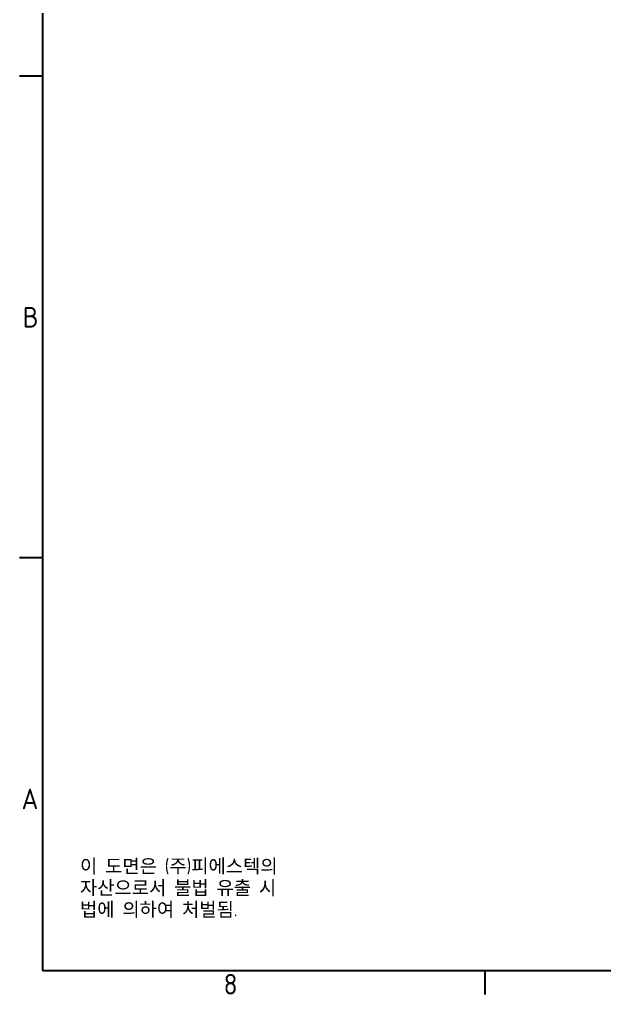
# Model space of a CAD drawing. Header units: millimetres. Extents: x 0 to 297, y 0 to 210.
# Drawn here: x 3.3 to 45.8, y 3.3 to 74.1 of the extents above; entities that cross this region are included whole.
import ezdxf

# ---------------------------------------------------------------- set-up
doc = ezdxf.new("R2010")
doc.units = ezdxf.units.MM
doc.header["$LTSCALE"] = 0.5
doc.layers.get('0').update_dxf_attribs({"color": 3, "lineweight": 25})
doc.layers.add('경계(ISO)', color=7, linetype='Continuous', lineweight=25)
doc.layers.add('기호(ISO)', color=5, linetype='Continuous', lineweight=25)
doc.styles.add('문자 텍스트_M2B', font='isocp.shx')
doc.styles.add('문자 텍스트_PSTEK_POSCO', font='isocp.shx')

# ---------------------------------------------------------------- blocks, each defined once
blk = doc.blocks.new('경계 Default Border')
at = {"layer": '경계(ISO)'}
for p, q in [((10, 140), (6.6, 140)), ((10, 70), (6.6, 70)), ((74.25, 10), (74.25, 6.6))]:
    blk.add_line(p, q, dxfattribs=at)
at = {"layer": '경계(ISO)', "flags": 128}
blk.add_lwpolyline([(10, 10), (10, 410), (584, 410), (584, 10), (10, 10)], dxfattribs=at)
at = {"layer": '경계(ISO)', "color": 2, "char_height": 3, "attachment_point": 7, "style": '문자 텍스트_M2B'}
for s, insert in [('B', (7.08, 103.47)), ('A', (6.91, 33.49)), ('8', (36.27, 6.57))]:
    blk.add_mtext(s, dxfattribs=dict(at, insert=insert))

msp = doc.modelspace()

# ---------------------------------------------------------------- block references
at = {"xscale": 0.5, "yscale": 0.5, "zscale": 0.5}
msp.add_blockref('경계 Default Border', (0, 0), dxfattribs=at)

# ---------------------------------------------------------------- texts
at = {"layer": '기호(ISO)', "color": 7, "insert": (7.6973, 13.1141), "char_height": 1, "width": 25.620069, "attachment_point": 1, "line_spacing_factor": 0.944221, "style": '문자 텍스트_PSTEK_POSCO'}
msp.add_mtext('{이 도면은 (주)피에스텍의\\P자산으로서 불법 유출 시 \\P법에 의하여 처벌됨.}', dxfattribs=at)

doc.saveas('drawing.dxf')
